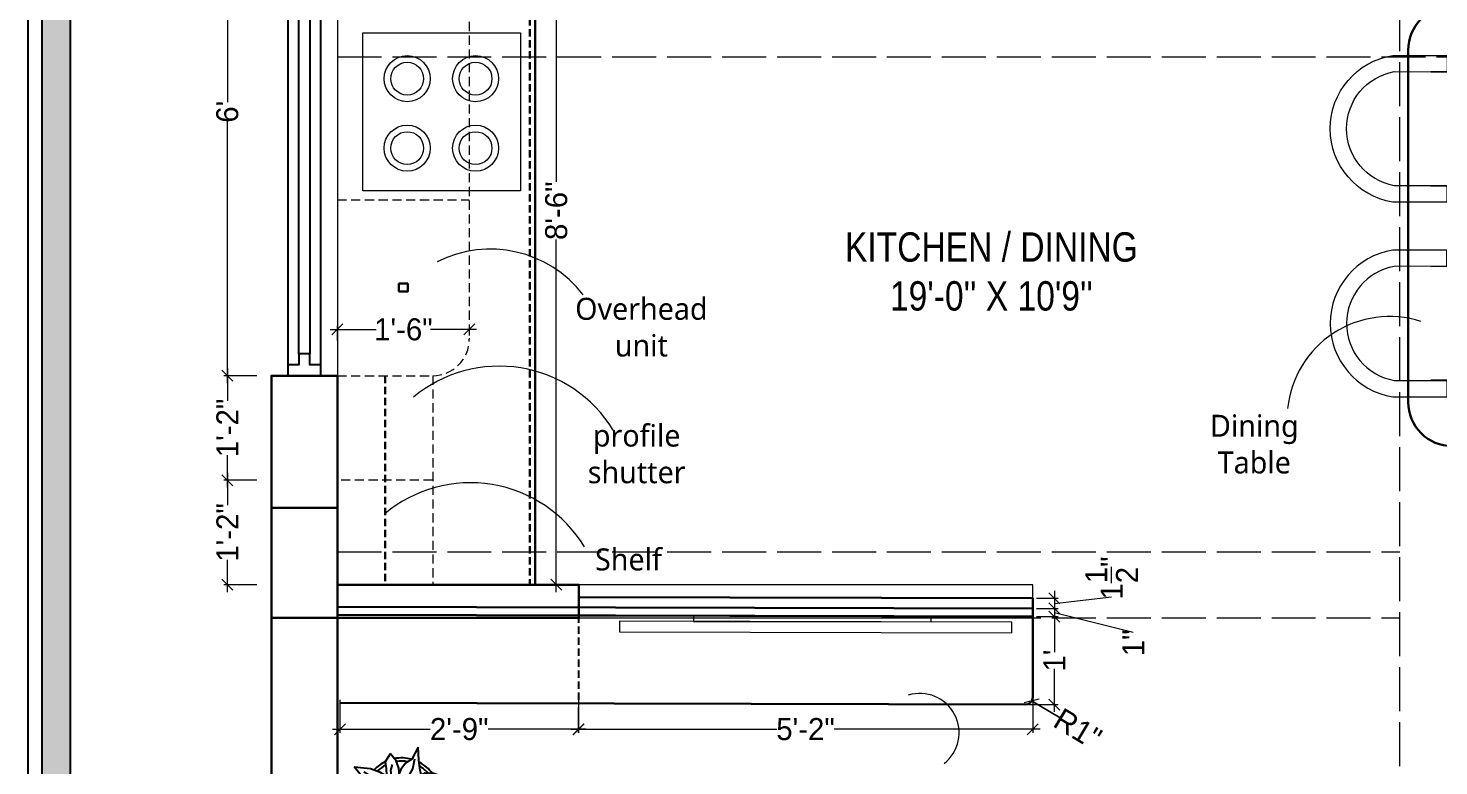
# Model space of a CAD drawing. Header units: millimetres. Extents: x 35877 to 3066687, y -650199 to -40525.
# Drawn here: x 147596.6 to 147789.1, y -180419.7 to -180319.1 of the extents above; entities that cross this region are included whole.
import ezdxf

# ---------------------------------------------------------------- set-up
doc = ezdxf.new("R2010")
doc.units = ezdxf.units.MM
doc.header["$MEASUREMENT"] = 0
doc.header["$PDMODE"] = 35
for name, pattern in [('ACAD_ISO02W100', [15, 12, -3]), ('DASHED', [0.75, 0.5, -0.25]), ('DASHEDX2', [1.5, 1, -0.5]), ('HIDDEN', [0.375, 0.25, -0.125])]:
    doc.linetypes.add(name, pattern=pattern)
doc.layers.get('Defpoints').update_dxf_attribs({"color": 220})
for name, color, linetype, lineweight in [('CENTERLINE ( COLUMN ) ~ DIM', 7, 'Continuous', 9), ('COLUMN', 1, 'Continuous', 30), ('FIRST FLOOR ( TEXT )', 7, 'Continuous', 9), ('FUR1', 22, 'Continuous', 0), ('FURNITURE', 32, 'Continuous', 9), ('furniture dimensions', 1, 'DASHED', 0), ('GROUND FLOOR', 7, 'Continuous', 9), ('GROUND FLOOR  ( PLINE )', 251, 'Continuous', 30), ('Labelling', 1, 'Continuous', 25), ('NAME PLATE', 7, 'Continuous', 25), ('wall', 7, 'Continuous', 30), ('XX~SLAB ( BEAM )~ ( DIM )', 7, 'Continuous', 9)]:
    doc.layers.add(name, color=color, linetype=linetype, lineweight=lineweight)
doc.layers.add('str coll', color=6, linetype='Continuous')
doc.layers.add('XX~SLAB ( PLINE )', color=251, linetype='Continuous', plot=False)
doc.styles.add('century g', font='GOTHIC.TTF')
doc.styles.add('KATHA', font='swissc.ttf')
doc.styles.add('style4', font='ARIALN.TTF')
doc.dimstyles.new('Archana', dxfattribs={"dimtxt": 2, "dimasz": 0.75, "dimexe": 0.5, "dimexo": 0.5, "dimgap": 0, "dimtad": 0, "dimzin": 0, "dimdsep": 46, "dimlunit": 4, "dimtxsty": 'century g', "dimblk": 'OBLIQUE', "dimcen": 0, "dimdle": 1, "dimclrd": 256, "dimclre": 256, "dimclrt": 256, "dimadec": 0, "dimazin": 0, "dimtfac": 1, "dimtofl": 0, "dimtmove": 1, "dimatfit": 3, "dimfxl": 1, "dimfxlon": 1, "dimtolj": 1, "dimtzin": 0, "dimlwd": -1, "dimlwe": -1, "dimarcsym": 0})

# ---------------------------------------------------------------- blocks, each defined once
blk = doc.blocks.new('LAYOUT FILE')
at = {"layer": 'NAME PLATE', "true_color": 0xd39e00}
h = blk.add_hatch(color=42, dxfattribs=at)
h.paths.add_polyline_path([(3346889.83, -513806.18), (3346889.83, -514260.7), (3347535.56, -514260.7), (3347535.56, -513806.18)])
h.paths.add_polyline_path([(3346894.36, -513810.71), (3347531.03, -513810.71), (3347531.03, -514256.17), (3346894.36, -514256.17)], flags=16)
at = {"layer": 'NAME PLATE', "color": 42, "true_color": 0xd39e00}
for points in [[(3346887.56, -513803.91), (3347537.83, -513803.91), (3347537.83, -514262.96), (3346887.56, -514262.96)], [(3346889.83, -513806.18), (3347535.56, -513806.18), (3347535.56, -514260.7), (3346889.83, -514260.7)], [(3346894.36, -513810.71), (3347531.03, -513810.71), (3347531.03, -514256.17), (3346894.36, -514256.17)]]:
    blk.add_lwpolyline(points, close=True, dxfattribs=at)
blk = doc.blocks.new('_Oblique')
at = {"layer": 'wall', "color": 0, "lineweight": -2}
blk.add_line((-0.5, -0.5), (0.5, 0.5), dxfattribs=at)
blk = doc.blocks.new('*D635')
at = {"layer": 'Defpoints', "color": 0, "linetype": 'Continuous', "lineweight": 0, "transparency": 16777216}
for p in [(147639.16, -180408.11, 0.05), (147671.72, -180408.69, 0.05), (147671.72, -180414.7)]:
    blk.add_point(p, dxfattribs=at)
at = {"layer": 'furniture dimensions', "color": 5, "linetype": 'ByBlock', "transparency": 16777216}
blk.add_line((147639.16, -180410.7), (147639.16, -180415.2), dxfattribs=at)
at = {"layer": 'furniture dimensions', "color": 5, "linetype": 'Continuous', "transparency": 16777216}
for p, q in [((147671.72, -180410.7), (147671.72, -180415.2)), ((147638.16, -180414.7), (147651.49, -180414.7)), ((147672.72, -180414.7), (147659.4, -180414.7))]:
    blk.add_line(p, q, dxfattribs=at)
at = {"layer": 'furniture dimensions', "color": 5, "linetype": 'Continuous', "transparency": 16777216, "xscale": 1.5, "yscale": 1.5, "zscale": 1.5, "rotation": 180}
blk.add_blockref('_Oblique', (147639.16, -180414.7), dxfattribs=at)
at = {"layer": 'furniture dimensions', "color": 5, "linetype": 'Continuous', "transparency": 16777216, "xscale": 1.5, "yscale": 1.5, "zscale": 1.5}
blk.add_blockref('_Oblique', (147671.72, -180414.7), dxfattribs=at)
at = {"layer": 'furniture dimensions', "linetype": 'Continuous', "lineweight": 0, "transparency": 16777216, "insert": (147655.44, -180414.7), "char_height": 3, "attachment_point": 5, "style": 'century g'}
blk.add_mtext('\\A1;2\'-9"', dxfattribs=at)
blk = doc.blocks.new('ARPLS010')
at = {"linetype": 'ByBlock'}
for p, q in [((0.121, 0.605), (-0.013, 0.459)), ((0.179, 0.666), (0.121, 0.605)), ((0.174, 0.573), (0.179, 0.666)), ((0.2, 0.432), (0.174, 0.573)), ((-0.295, 0.42), (-0.302, 0.309)), ((-0.278, 0.467), (-0.295, 0.42)), ((-0.248, 0.54), (-0.278, 0.467)), ((-0.182, 0.493), (-0.248, 0.54)), ((-0.222, 0.484), (-0.164, 0.347)), ((-0.125, 0.459), (-0.182, 0.493)), ((-0.072, 0.404), (-0.125, 0.459)), ((-0.038, 0.302), (-0.072, 0.404)), ((-0.013, 0.459), (-0.044, 0.336)), ((0.077, 0.412), (0.091, 0.447)), ((0.082, 0.358), (0.077, 0.412)), ((0.091, 0.447), (0.125, 0.522)), ((0.203, 0.352), (0.2, 0.432)), ((0.33, 0.38), (0.252, 0.313)), ((0.409, 0.44), (0.33, 0.38)), ((0.425, 0.373), (0.356, 0.269)), ((0.484, 0.459), (0.409, 0.44)), ((0.542, 0.434), (0.484, 0.459)), ((0.485, 0.354), (0.533, 0.42)), ((0.533, 0.42), (0.542, 0.434)), ((-0.469, 0.226), (-0.643, 0.216)), ((-0.643, 0.216), (-0.485, 0.134)), ((-0.362, 0.24), (-0.469, 0.226)), ((-0.278, 0.254), (-0.362, 0.24)), ((-0.302, 0.309), (-0.276, 0.258)), ((-0.21, 0.227), (-0.278, 0.254)), ((-0.132, 0.18), (-0.21, 0.227)), ((-0.164, 0.347), (-0.139, 0.295)), ((-0.139, 0.295), (-0.08, 0.131)), ((-0.049, 0.232), (-0.065, 0.135)), ((-0.044, 0.336), (-0.049, 0.232)), ((0.015, 0.209), (0.08, 0.288)), ((0.056, 0.114), (0.015, 0.209)), ((0.08, 0.288), (0.082, 0.358)), ((0.16, 0.165), (0.204, 0.254)), ((0.204, 0.254), (0.203, 0.352)), ((0.252, 0.313), (0.216, 0.287)), ((0.318, 0.213), (0.227, 0.157)), ((0.356, 0.269), (0.318, 0.213)), ((0.432, 0.176), (0.459, 0.236)), ((0.459, 0.303), (0.485, 0.354)), ((0.459, 0.236), (0.459, 0.303)), ((-0.359, 0.148), (-0.49, 0.172)), ((-0.485, 0.134), (-0.433, 0.051)), ((-0.433, 0.051), (-0.349, -0.011)), ((-0.287, 0.106), (-0.359, 0.148)), ((-0.18, 0.073), (-0.287, 0.106)), ((-0.111, 0.036), (-0.18, 0.073)), ((-0.063, 0.111), (-0.132, 0.18)), ((-0.013, 0.022), (-0.111, 0.036)), ((-0.084, -0.034), (0.007, 0.018)), ((0.003, 0.011), (-0.076, -0.16)), ((-0.065, 0.135), (-0.024, 0.018)), ((-0.024, 0.018), (0.009, 0.005)), ((0.006, -0.002), (0.068, 0.032)), ((0.007, 0.018), (0.02, -0.121)), ((0.009, 0.005), (0.056, 0.114)), ((0.017, -0.002), (0.091, 0.009)), ((0.068, 0.032), (0.16, 0.165)), ((0.088, 0.065), (0.187, 0.091)), ((0.091, 0.009), (0.173, -0.011)), ((0.227, 0.157), (0.132, 0.131)), ((0.173, -0.011), (0.212, 0.004)), ((0.187, 0.091), (0.297, 0.116)), ((0.212, 0.004), (0.252, -0.03)), ((0.297, 0.116), (0.408, 0.071)), ((0.309, 0.109), (0.368, 0.128)), ((0.309, -0.01), (0.43, 0.006)), ((0.368, 0.128), (0.432, 0.176)), ((0.408, 0.071), (0.482, 0.024)), ((0.482, 0.024), (0.689, -0.072)), ((-0.464, -0.073), (-0.558, -0.152)), ((-0.558, -0.152), (-0.517, -0.172)), ((-0.517, -0.172), (-0.447, -0.216)), ((-0.366, -0.036), (-0.464, -0.073)), ((-0.336, -0.142), (-0.413, -0.121)), ((-0.306, -0.033), (-0.366, -0.036)), ((-0.349, -0.011), (-0.256, -0.05)), ((-0.269, -0.135), (-0.336, -0.142)), ((-0.193, -0.113), (-0.269, -0.135)), ((-0.259, -0.2), (-0.168, -0.1)), ((-0.256, -0.05), (-0.185, -0.038)), ((-0.185, -0.038), (-0.114, -0.046)), ((-0.168, -0.1), (-0.084, -0.034)), ((-0.076, -0.16), (-0.138, -0.304)), ((-0.114, -0.046), (-0.093, -0.036)), ((0.02, -0.121), (-0.017, -0.291)), ((0.059, -0.27), (0.005, -0.185)), ((0.01, -0.014), (0.017, -0.002)), ((0.078, -0.064), (0.01, -0.014)), ((0.016, -0.023), (0.116, -0.122)), ((0.07, -0.179), (0.018, -0.1)), ((0.121, -0.239), (0.07, -0.179)), ((0.138, -0.083), (0.078, -0.064)), ((0.116, -0.122), (0.201, -0.195)), ((0.197, -0.135), (0.138, -0.083)), ((0.283, -0.123), (0.197, -0.135)), ((0.252, -0.03), (0.309, -0.01)), ((0.277, -0.114), (0.357, -0.156)), ((0.37, -0.064), (0.283, -0.123)), ((0.357, -0.156), (0.455, -0.226)), ((0.462, -0.021), (0.37, -0.064)), ((0.689, -0.072), (0.462, -0.021)), ((-0.447, -0.216), (-0.363, -0.202)), ((-0.363, -0.202), (-0.263, -0.2)), ((-0.363, -0.408), (-0.318, -0.29)), ((-0.318, -0.29), (-0.259, -0.2)), ((-0.138, -0.304), (-0.199, -0.38)), ((-0.017, -0.291), (-0.141, -0.446)), ((-0.042, -0.432), (-0.071, -0.352)), ((0.08, -0.342), (0.059, -0.27)), ((0.066, -0.407), (0.08, -0.342)), ((0.184, -0.299), (0.121, -0.239)), ((0.141, -0.261), (0.16, -0.336)), ((0.16, -0.336), (0.15, -0.445)), ((0.252, -0.362), (0.184, -0.299)), ((0.201, -0.195), (0.272, -0.198)), ((0.376, -0.416), (0.252, -0.362)), ((0.272, -0.198), (0.311, -0.225)), ((0.311, -0.225), (0.415, -0.304)), ((0.415, -0.304), (0.447, -0.388)), ((0.455, -0.226), (0.503, -0.317)), ((0.503, -0.317), (0.494, -0.398)), ((-0.382, -0.625), (-0.368, -0.496)), ((-0.269, -0.533), (-0.382, -0.625)), ((-0.368, -0.496), (-0.363, -0.408)), ((-0.287, -0.45), (-0.314, -0.498)), ((-0.199, -0.38), (-0.287, -0.45)), ((-0.141, -0.446), (-0.269, -0.533)), ((0.002, -0.48), (-0.042, -0.432)), ((0.104, -0.646), (0.002, -0.48)), ((0.064, -0.446), (0.066, -0.407)), ((0.106, -0.5), (0.104, -0.646)), ((0.15, -0.445), (0.106, -0.5)), ((0.502, -0.472), (0.376, -0.416)), ((0.494, -0.398), (0.528, -0.452)), ((0.567, -0.494), (0.502, -0.472)), ((0.528, -0.452), (0.567, -0.494))]:
    blk.add_line(p, q, dxfattribs=at)
for radius, start, end in [(0.5, 126.2799, 152.7042), (0.5, 87.2367, 107.9154), (0.458, 91.6596, 104.0784), (0.5, 49.0791, 67.0324), (0.458, 49.8461, 63.9764), (0.458, 130.7647, 148.9789), (0.5, 1.3782, 25.7565), (0.5, 164.9216, 191.0302), (0.458, 169.9629, 188.6517), (0.458, 5.0517, 21.9108), (0.458, 334.5625, 357.1532), (0.5, 333.6991, 357.5577), (0.5, 205.1623, 226.3204), (0.458, 207.232, 224.0819), (0.458, 289.266, 306.1107), (0.5, 249.553, 272.4234), (0.458, 252.8522, 267.711), (0.5, 283.5324, 308.8712)]:
    blk.add_arc((0, 0), radius, start, end, dxfattribs=at)
blk = doc.blocks.new('*D646')
at = {"layer": 'Defpoints', "color": 0, "linetype": 'Continuous', "lineweight": 0, "transparency": 16777216}
for p in [(147732.7, -180410.34, 0.05), (147733.56, -180410.86, 0.05)]:
    blk.add_point(p, dxfattribs=at)
at = {"layer": 'furniture dimensions', "color": 5, "linetype": 'Continuous', "transparency": 16777216}
blk.add_line((147737.44, -180413.18), (147733.56, -180410.86), dxfattribs=at)
at = {"layer": 'furniture dimensions', "color": 5, "linetype": 'Continuous', "transparency": 16777216, "xscale": 1.5, "yscale": 1.5, "zscale": 1.5, "rotation": 149.0971470194609}
blk.add_blockref('_Oblique', (147733.56, -180410.86), dxfattribs=at)
at = {"layer": 'furniture dimensions', "linetype": 'Continuous', "lineweight": 0, "transparency": 16777216, "insert": (147739.87, -180414.63), "char_height": 3, "attachment_point": 5, "rotation": 329.0971, "style": 'century g'}
blk.add_mtext('\\A1;R1"', dxfattribs=at)
blk = doc.blocks.new('sf sfs')
at = {"layer": 'FURNITURE', "color": 9, "true_color": 0xc7c8ca, "transparency": 33554687}
blk.add_line((3348685.97, -514612.12), (3348664.42, -514612.12), dxfattribs=at)
blk.add_lwpolyline([(3348664.42, -514612.12), (3348664.42, -514590.57), (3348685.97, -514590.57), (3348685.97, -514612.12)], dxfattribs=at)
for centre, radius in [((3348670.49, -514596.83), 3.14), ((3348679.82, -514596.83), 3.14), ((3348670.49, -514596.83), 2.24), ((3348679.82, -514596.83), 2.24), ((3348670.49, -514606.3), 3.14), ((3348679.82, -514606.3), 3.14), ((3348670.49, -514606.3), 2.24), ((3348679.82, -514606.3), 2.24)]:
    blk.add_circle(centre, radius, dxfattribs=at)
blk = doc.blocks.new('*D647')
at = {"layer": 'Defpoints', "color": 0, "linetype": 'Continuous', "lineweight": 0, "transparency": 16777216}
for p in [(147665.82, -180293), (147668.69, -180293), (147665.82, -180395)]:
    blk.add_point(p, dxfattribs=at)
at = {"layer": 'furniture dimensions', "color": 5, "linetype": 'Continuous', "transparency": 16777216}
for p, q in [((147668.69, -180292), (147668.69, -180340.05)), ((147666.32, -180293), (147669.19, -180293)), ((147668.69, -180396), (147668.69, -180347.94))]:
    blk.add_line(p, q, dxfattribs=at)
at = {"layer": 'furniture dimensions', "color": 5, "linetype": 'ByBlock', "transparency": 16777216}
blk.add_line((147666.32, -180395), (147669.19, -180395), dxfattribs=at)
at = {"layer": 'furniture dimensions', "color": 5, "linetype": 'Continuous', "transparency": 16777216, "xscale": 1.5, "yscale": 1.5, "zscale": 1.5}
for p, rotation in [((147668.69, -180293), 90), ((147668.69, -180395), 270)]:
    blk.add_blockref('_Oblique', p, dxfattribs=dict(at, rotation=rotation))
at = {"layer": 'furniture dimensions', "linetype": 'Continuous', "lineweight": 0, "transparency": 16777216, "insert": (147668.69, -180344), "char_height": 3, "attachment_point": 5, "rotation": 90, "style": 'century g'}
blk.add_mtext('\\A1;8\'-6"', dxfattribs=at)
blk = doc.blocks.new('SD DSD')
at = {"layer": 'FURNITURE', "color": 9, "true_color": 0xc7c8ca, "transparency": 33554687}
for p, q in [((3348486.7, -514623.32), (3348486.68, -514619.42)), ((3348502.23, -514619.34), (3348502.25, -514623.25)), ((3348486.7, -514623.32), (3348502.25, -514623.25)), ((3348483.69, -514625.26), (3348479.79, -514625.25)), ((3348483.69, -514625.26), (3348483.66, -514640.81)), ((3348505.76, -514625.26), (3348509.66, -514625.25)), ((3348505.76, -514625.26), (3348505.79, -514640.81)), ((3348479.75, -514640.8), (3348483.66, -514640.81)), ((3348509.7, -514640.8), (3348505.79, -514640.81)), ((3348479.75, -514651.77), (3348483.66, -514651.76)), ((3348483.69, -514667.31), (3348483.66, -514651.76)), ((3348505.76, -514667.31), (3348505.79, -514651.76)), ((3348509.7, -514651.77), (3348505.79, -514651.76)), ((3348483.69, -514667.31), (3348479.79, -514667.32)), ((3348505.76, -514667.31), (3348509.66, -514667.32)), ((3348486.7, -514669.25), (3348486.68, -514673.16)), ((3348486.7, -514669.25), (3348502.25, -514669.32)), ((3348502.23, -514673.23), (3348502.25, -514669.32))]:
    blk.add_line(p, q, dxfattribs=at)
at = {"layer": 'FURNITURE', "color": 9, "true_color": 0xc7c8ca, "transparency": 33554687, "flags": 128}
for points in [[(3348502.23, -514621.56), (3348504.46, -514621.55), (3348504.42, -514614.17, 0.853613), (3348484.42, -514614.22), (3348484.46, -514621.65), (3348486.68, -514621.64)], [(3348502.22, -514619.34), (3348502.23, -514621.56), (3348502.2, -514614.36, 0.835758), (3348486.65, -514614.39), (3348486.67, -514619.42), (3348486.68, -514621.64)], [(3348481.97, -514640.8), (3348481.97, -514643.02), (3348474.58, -514643.01, -0.853613), (3348474.58, -514623.01), (3348482.01, -514623.02), (3348482.01, -514625.25)], [(3348507.48, -514640.8), (3348507.48, -514643.02), (3348514.87, -514643.01, 0.853613), (3348514.87, -514623.01), (3348507.44, -514623.02), (3348507.44, -514625.25)], [(3348479.75, -514640.79), (3348481.97, -514640.8), (3348474.77, -514640.78, -0.835758), (3348474.76, -514625.23), (3348479.79, -514625.24), (3348482.01, -514625.25)], [(3348509.7, -514640.79), (3348507.48, -514640.8), (3348514.68, -514640.78, 0.835758), (3348514.69, -514625.23), (3348509.66, -514625.24), (3348507.44, -514625.25)], [(3348481.97, -514651.77), (3348481.97, -514649.55), (3348474.58, -514649.57, 0.853613), (3348474.58, -514669.57), (3348482.01, -514669.55), (3348482.01, -514667.32)], [(3348507.48, -514651.77), (3348507.48, -514649.55), (3348514.87, -514649.57, -0.853613), (3348514.87, -514669.57), (3348507.44, -514669.55), (3348507.44, -514667.32)], [(3348479.75, -514651.78), (3348481.97, -514651.77), (3348474.77, -514651.79, 0.835758), (3348474.76, -514667.34), (3348479.79, -514667.33), (3348482.01, -514667.33)], [(3348509.7, -514651.78), (3348507.48, -514651.77), (3348514.68, -514651.79, -0.835758), (3348514.69, -514667.34), (3348509.66, -514667.33), (3348507.44, -514667.33)], [(3348502.23, -514671.01), (3348504.46, -514671.02), (3348504.42, -514678.4, -0.853613), (3348484.42, -514678.36), (3348484.46, -514670.92), (3348486.68, -514670.93)], [(3348502.22, -514673.23), (3348502.23, -514671.01), (3348502.2, -514678.21, -0.835758), (3348486.65, -514678.18), (3348486.67, -514673.16), (3348486.68, -514670.93)]]:
    blk.add_lwpolyline(points, format="xyb", dxfattribs=at)
at = {"layer": 'FURNITURE', "color": 9, "lineweight": 30, "true_color": 0xc7c8ca, "transparency": 33554687}
blk.add_lwpolyline([(3348506.78, -514676.29), (3348482.68, -514676.29, -0.414214), (3348476.68, -514670.29), (3348476.68, -514622.29, -0.414214), (3348482.68, -514616.29), (3348506.78, -514616.29, -0.414214), (3348512.78, -514622.29), (3348512.78, -514670.29, -0.414214)], format="xyb", close=True, dxfattribs=at)
blk = doc.blocks.new('*D847')
at = {"layer": 'Defpoints', "color": 0, "linetype": 'Continuous', "lineweight": 0, "transparency": 16777216}
for p in [(147733.71, -180407.56), (147671.69, -180411.19), (147733.71, -180414.7)]:
    blk.add_point(p, dxfattribs=at)
at = {"layer": 'furniture dimensions', "color": 5, "linetype": 'Continuous', "transparency": 16777216}
for p, q in [((147733.71, -180410.7), (147733.71, -180415.2)), ((147670.69, -180414.7), (147698.77, -180414.7)), ((147734.71, -180414.7), (147706.63, -180414.7))]:
    blk.add_line(p, q, dxfattribs=at)
at = {"layer": 'furniture dimensions', "color": 5, "linetype": 'ByBlock', "transparency": 16777216}
blk.add_line((147671.69, -180411.69), (147671.69, -180415.2), dxfattribs=at)
at = {"layer": 'furniture dimensions', "color": 5, "linetype": 'Continuous', "transparency": 16777216, "xscale": 1.5, "yscale": 1.5, "zscale": 1.5, "rotation": 180}
blk.add_blockref('_Oblique', (147671.69, -180414.7), dxfattribs=at)
at = {"layer": 'furniture dimensions', "color": 5, "linetype": 'Continuous', "transparency": 16777216, "xscale": 1.5, "yscale": 1.5, "zscale": 1.5}
blk.add_blockref('_Oblique', (147733.71, -180414.7), dxfattribs=at)
at = {"layer": 'furniture dimensions', "linetype": 'Continuous', "lineweight": 0, "transparency": 16777216, "insert": (147702.7, -180414.7), "char_height": 3, "attachment_point": 5, "style": 'century g'}
blk.add_mtext('\\A1;5\'-2"', dxfattribs=at)
blk = doc.blocks.new('*D848')
at = {"layer": 'Defpoints', "color": 0, "linetype": 'Continuous', "lineweight": 0, "transparency": 16777216}
for p in [(147733.74, -180396.85, 0.05), (147733.73, -180398.24, 0.05), (147736.67, -180398.24)]:
    blk.add_point(p, dxfattribs=at)
at = {"layer": 'furniture dimensions', "color": 5, "linetype": 'Continuous', "transparency": 16777216}
for p, q in [((147736.67, -180395.85), (147736.67, -180399.24)), ((147736.67, -180397.54), (147744.47, -180396.63)), ((147734.23, -180398.24), (147737.17, -180398.24))]:
    blk.add_line(p, q, dxfattribs=at)
at = {"layer": 'furniture dimensions', "color": 5, "linetype": 'ByBlock', "transparency": 16777216}
blk.add_line((147734.24, -180396.85), (147737.17, -180396.85), dxfattribs=at)
at = {"layer": 'furniture dimensions', "color": 5, "linetype": 'Continuous', "transparency": 16777216, "xscale": 1.5, "yscale": 1.5, "zscale": 1.5}
for p, rotation in [((147736.67, -180396.85), 90), ((147736.67, -180398.24), 270)]:
    blk.add_blockref('_Oblique', p, dxfattribs=dict(at, rotation=rotation))
at = {"layer": 'furniture dimensions', "linetype": 'Continuous', "lineweight": 0, "transparency": 16777216, "insert": (147744.47, -180394.09), "char_height": 3, "attachment_point": 5, "rotation": 90, "style": 'century g'}
blk.add_mtext('\\A1;1{\\H1x;\\S1/2;}"', dxfattribs=at)
blk = doc.blocks.new('*D849')
at = {"layer": 'Defpoints', "color": 0, "linetype": 'Continuous', "lineweight": 0, "transparency": 16777216}
for p in [(147733.73, -180399.34, 0.05), (147732.7, -180411.34, 0.05), (147736.67, -180411.34)]:
    blk.add_point(p, dxfattribs=at)
at = {"layer": 'furniture dimensions', "color": 5, "linetype": 'ByBlock', "transparency": 16777216}
blk.add_line((147734.23, -180399.34), (147737.17, -180399.34), dxfattribs=at)
at = {"layer": 'furniture dimensions', "color": 5, "linetype": 'Continuous', "transparency": 16777216}
for p, q in [((147736.67, -180398.34), (147736.67, -180404.2)), ((147736.67, -180412.34), (147736.67, -180406.48)), ((147733.2, -180411.34), (147737.17, -180411.34))]:
    blk.add_line(p, q, dxfattribs=at)
at = {"layer": 'furniture dimensions', "color": 5, "linetype": 'Continuous', "transparency": 16777216, "xscale": 1.5, "yscale": 1.5, "zscale": 1.5}
for p, rotation in [((147736.67, -180399.34), 90), ((147736.67, -180411.34), 270)]:
    blk.add_blockref('_Oblique', p, dxfattribs=dict(at, rotation=rotation))
at = {"layer": 'furniture dimensions', "linetype": 'Continuous', "lineweight": 0, "transparency": 16777216, "insert": (147736.67, -180405.34), "char_height": 3, "attachment_point": 5, "rotation": 90, "style": 'century g'}
blk.add_mtext("\\A1;1'", dxfattribs=at)
blk = doc.blocks.new('*D850')
at = {"layer": 'Defpoints', "color": 0, "linetype": 'Continuous', "lineweight": 0, "transparency": 16777216}
for p in [(147733.73, -180398.24, 0.05), (147733.73, -180399.34, 0.05), (147736.67, -180399.34)]:
    blk.add_point(p, dxfattribs=at)
at = {"layer": 'furniture dimensions', "color": 5, "linetype": 'Continuous', "transparency": 16777216}
for p, q in [((147736.67, -180397.24), (147736.67, -180400.34)), ((147734.23, -180399.34), (147737.17, -180399.34)), ((147736.67, -180398.79), (147747.43, -180401.47))]:
    blk.add_line(p, q, dxfattribs=at)
at = {"layer": 'furniture dimensions', "color": 5, "linetype": 'ByBlock', "transparency": 16777216}
blk.add_line((147734.23, -180398.24), (147737.17, -180398.24), dxfattribs=at)
at = {"layer": 'furniture dimensions', "color": 5, "linetype": 'Continuous', "transparency": 16777216, "xscale": 1.5, "yscale": 1.5, "zscale": 1.5}
for p, rotation in [((147736.67, -180398.24), 90), ((147736.67, -180399.34), 270)]:
    blk.add_blockref('_Oblique', p, dxfattribs=dict(at, rotation=rotation))
at = {"layer": 'furniture dimensions', "linetype": 'Continuous', "lineweight": 0, "transparency": 16777216, "insert": (147747.43, -180402.93), "char_height": 3, "attachment_point": 5, "rotation": 90, "style": 'century g'}
blk.add_mtext('\\A1;1"', dxfattribs=at)
blk = doc.blocks.new('*D851')
at = {"layer": 'Defpoints', "color": 0, "linetype": 'Continuous', "lineweight": 0, "transparency": 16777216}
for p in [(147732.7, -180410.34, 0.05), (147733.56, -180410.85, 0.05)]:
    blk.add_point(p, dxfattribs=at)
at = {"layer": 'furniture dimensions', "color": 5, "linetype": 'Continuous', "transparency": 16777216}
blk.add_line((147737.44, -180413.17), (147733.56, -180410.85), dxfattribs=at)
at = {"layer": 'furniture dimensions', "color": 5, "linetype": 'Continuous', "transparency": 16777216, "xscale": 1.5, "yscale": 1.5, "zscale": 1.5, "rotation": 149.0971470180301}
blk.add_blockref('_Oblique', (147733.56, -180410.85), dxfattribs=at)
at = {"layer": 'furniture dimensions', "linetype": 'Continuous', "lineweight": 0, "transparency": 16777216, "insert": (147739.87, -180414.63), "char_height": 3, "attachment_point": 5, "rotation": 329.0971, "style": 'century g'}
blk.add_mtext('\\A1;R1"', dxfattribs=at)
blk = doc.blocks.new('*D852')
at = {"layer": 'Defpoints', "color": 0, "linetype": 'Continuous', "lineweight": 0, "transparency": 16777216}
for p in [(147623.8, -180380.75), (147638.82, -180380.75), (147638.82, -180395)]:
    blk.add_point(p, dxfattribs=at)
at = {"layer": 'furniture dimensions', "color": 5, "linetype": 'Continuous', "transparency": 16777216}
for p, q in [((147623.8, -180379.75), (147623.8, -180384.15)), ((147627.8, -180380.75), (147623.3, -180380.75)), ((147623.8, -180396), (147623.8, -180391.59))]:
    blk.add_line(p, q, dxfattribs=at)
at = {"layer": 'furniture dimensions', "color": 5, "linetype": 'ByBlock', "transparency": 16777216}
blk.add_line((147627.8, -180395), (147623.3, -180395), dxfattribs=at)
at = {"layer": 'furniture dimensions', "color": 5, "linetype": 'Continuous', "transparency": 16777216, "xscale": 1.5, "yscale": 1.5, "zscale": 1.5}
for p, rotation in [((147623.8, -180380.75), 90), ((147623.8, -180395), 270)]:
    blk.add_blockref('_Oblique', p, dxfattribs=dict(at, rotation=rotation))
at = {"layer": 'furniture dimensions', "linetype": 'Continuous', "lineweight": 0, "transparency": 16777216, "insert": (147623.8, -180387.87), "char_height": 3, "attachment_point": 5, "rotation": 90, "style": 'century g'}
blk.add_mtext('\\A1;1\'-2"', dxfattribs=at)
blk = doc.blocks.new('*D853')
at = {"layer": 'Defpoints', "color": 0, "linetype": 'Continuous', "lineweight": 0, "transparency": 16777216}
for p in [(147623.8, -180366.5), (147638.82, -180366.5), (147638.82, -180380.75)]:
    blk.add_point(p, dxfattribs=at)
at = {"layer": 'furniture dimensions', "color": 5, "linetype": 'Continuous', "transparency": 16777216}
for p, q in [((147627.8, -180366.5), (147623.3, -180366.5)), ((147623.8, -180365.5), (147623.8, -180369.9)), ((147623.8, -180381.75), (147623.8, -180377.34))]:
    blk.add_line(p, q, dxfattribs=at)
at = {"layer": 'furniture dimensions', "color": 5, "linetype": 'ByBlock', "transparency": 16777216}
blk.add_line((147627.8, -180380.75), (147623.3, -180380.75), dxfattribs=at)
at = {"layer": 'furniture dimensions', "color": 5, "linetype": 'Continuous', "transparency": 16777216, "xscale": 1.5, "yscale": 1.5, "zscale": 1.5}
for p, rotation in [((147623.8, -180366.5), 90), ((147623.8, -180380.75), 270)]:
    blk.add_blockref('_Oblique', p, dxfattribs=dict(at, rotation=rotation))
at = {"layer": 'furniture dimensions', "linetype": 'Continuous', "lineweight": 0, "transparency": 16777216, "insert": (147623.8, -180373.62), "char_height": 3, "attachment_point": 5, "rotation": 90, "style": 'century g'}
blk.add_mtext('\\A1;1\'-2"', dxfattribs=at)
blk = doc.blocks.new('*D854')
at = {"layer": 'Defpoints', "color": 0, "linetype": 'Continuous', "lineweight": 0, "transparency": 16777216}
for p in [(147623.8, -180294.5), (147638.82, -180294.5), (147638.82, -180366.5)]:
    blk.add_point(p, dxfattribs=at)
at = {"layer": 'furniture dimensions', "color": 5, "linetype": 'Continuous', "transparency": 16777216}
for p, q in [((147623.8, -180293.5), (147623.8, -180329.2)), ((147627.8, -180294.5), (147623.3, -180294.5)), ((147623.8, -180367.5), (147623.8, -180331.8))]:
    blk.add_line(p, q, dxfattribs=at)
at = {"layer": 'furniture dimensions', "color": 5, "linetype": 'ByBlock', "transparency": 16777216}
blk.add_line((147627.8, -180366.5), (147623.3, -180366.5), dxfattribs=at)
at = {"layer": 'furniture dimensions', "color": 5, "linetype": 'Continuous', "transparency": 16777216, "xscale": 1.5, "yscale": 1.5, "zscale": 1.5}
for p, rotation in [((147623.8, -180294.5), 90), ((147623.8, -180366.5), 270)]:
    blk.add_blockref('_Oblique', p, dxfattribs=dict(at, rotation=rotation))
at = {"layer": 'furniture dimensions', "linetype": 'Continuous', "lineweight": 0, "transparency": 16777216, "insert": (147623.8, -180330.5), "char_height": 3, "attachment_point": 5, "rotation": 90, "style": 'century g'}
blk.add_mtext("\\A1;6'", dxfattribs=at)
blk = doc.blocks.new('*D857')
at = {"layer": 'Defpoints', "color": 0, "linetype": 'Continuous', "lineweight": 0, "transparency": 16777216}
for p in [(147656.82, -180360.19), (147638.82, -180362.21), (147656.82, -180361.5)]:
    blk.add_point(p, dxfattribs=at)
at = {"layer": 'furniture dimensions', "color": 5, "linetype": 'Continuous', "transparency": 16777216}
for p, q in [((147637.82, -180360.19), (147644.1, -180360.19)), ((147657.82, -180360.19), (147651.54, -180360.19)), ((147656.82, -180361), (147656.82, -180359.69))]:
    blk.add_line(p, q, dxfattribs=at)
at = {"layer": 'furniture dimensions', "color": 5, "linetype": 'ByBlock', "transparency": 16777216}
blk.add_line((147638.82, -180361.71), (147638.82, -180359.69), dxfattribs=at)
at = {"layer": 'furniture dimensions', "color": 5, "linetype": 'Continuous', "transparency": 16777216, "xscale": 1.5, "yscale": 1.5, "zscale": 1.5, "rotation": 180}
blk.add_blockref('_Oblique', (147638.82, -180360.19), dxfattribs=at)
at = {"layer": 'furniture dimensions', "color": 5, "linetype": 'Continuous', "transparency": 16777216, "xscale": 1.5, "yscale": 1.5, "zscale": 1.5}
blk.add_blockref('_Oblique', (147656.82, -180360.19), dxfattribs=at)
at = {"layer": 'furniture dimensions', "linetype": 'Continuous', "lineweight": 0, "transparency": 16777216, "insert": (147647.82, -180360.19), "char_height": 3, "attachment_point": 5, "style": 'century g'}
blk.add_mtext('\\A1;1\'-6"', dxfattribs=at)

msp = doc.modelspace()

# ---------------------------------------------------------------- linework, layer by layer
at = {"lineweight": 9, "transparency": 33554687}
for points in [[(147719.828, -180400.079), (147719.83, -180399.313), (147687.394, -180399.229), (147687.392, -180399.995)], [(147730.861, -180401.566), (147730.864, -180400.12), (147677.321, -180399.981), (147677.317, -180401.428)]]:
    msp.add_lwpolyline(points, close=True, dxfattribs=at)
at = {"layer": 'CENTERLINE ( COLUMN ) ~ DIM', "transparency": 33554687}
msp.add_line((147629.818, -180366.496), (147638.818, -180366.496), dxfattribs=at)
at = {"layer": 'COLUMN', "transparency": 33554687}
msp.add_lwpolyline([(147629.818, -180384.496), (147638.818, -180384.496), (147638.818, -180399.496), (147629.818, -180399.496)], close=True, dxfattribs=at)
at = {"layer": 'FUR1', "color": 252, "true_color": 0x939598, "transparency": 33554687}
for centre, radius, start, end in [((147659.683, -180365.265), 16.031, 37.73935, 116.8543), ((147782.392, -180372.403), 13.977, 72.12403, 174.04204), ((147660.884, -180383.455), 18.262, 31.50568, 129.7847), ((147656.954, -180399.355), 18.262, 31.50568, 129.7847), ((147718.299, -180415.174, -0.05), 5.357, 308.08533, 107.11547)]:
    msp.add_arc(centre, radius, start, end, dxfattribs=at)
at = {"layer": 'FURNITURE', "color": 3, "linetype": 'DASHEDX2', "lineweight": 30, "transparency": 33554687}
for p, q in [((147665.068, -180292.246), (147665.068, -180394.996)), ((147645.318, -180366.496), (147645.318, -180394.996))]:
    msp.add_line(p, q, dxfattribs=at)
at = {"layer": 'FURNITURE', "lineweight": 30, "ltscale": 0.4, "transparency": 33554687}
msp.add_line((147665.818, -180394.996), (147665.818, -180292.996), dxfattribs=at)
at = {"layer": 'FURNITURE', "linetype": 'HIDDEN', "lineweight": 18, "ltscale": 5, "transparency": 33554687}
for p, q in [((147656.818, -180299.496), (147656.818, -180361.496)), ((147638.818, -180342.496), (147656.818, -180342.496)), ((147638.818, -180366.496), (147648.818, -180366.496)), ((147651.818, -180366.496), (147651.818, -180394.996))]:
    msp.add_line(p, q, dxfattribs=at)
at = {"layer": 'FURNITURE', "linetype": 'DASHEDX2', "lineweight": 25, "transparency": 33554687}
msp.add_line((147671.726, -180399.194), (147671.695, -180411.195), dxfattribs=at)
at = {"layer": 'FURNITURE', "lineweight": 30, "transparency": 33554687}
for p, q in [((147733.702, -180410.346), (147733.73, -180399.346)), ((147639.152, -180411.111), (147732.699, -180411.343))]:
    msp.add_line(p, q, dxfattribs=at)
at = {"layer": 'FURNITURE', "color": 3, "lineweight": 30, "transparency": 33554687}
msp.add_lwpolyline([(147647.217, -180355.035), (147648.42, -180355.035), (147648.42, -180353.94), (147647.217, -180353.94)], close=True, dxfattribs=at)
at = {"layer": 'FURNITURE', "linetype": 'HIDDEN', "lineweight": 18, "ltscale": 5, "transparency": 33554687}
msp.add_lwpolyline([(147638.818, -180366.496), (147651.818, -180366.496), (147651.818, -180380.731), (147638.818, -180380.731)], close=True, dxfattribs=at)
at = {"layer": 'FURNITURE', "transparency": 33554687}
msp.add_lwpolyline([(147733.736, -180394.998), (147671.762, -180394.996), (147671.762, -180399.496), (147733.736, -180399.498)], close=True, dxfattribs=at)
at = {"layer": 'FURNITURE', "lineweight": 30, "transparency": 33554687}
msp.add_lwpolyline([(147671.723, -180396.694), (147733.738, -180396.853), (147733.727, -180399.353), (147671.711, -180399.194), (147671.711, -180399.193)], dxfattribs=at)
at = {"layer": 'FURNITURE', "color": 18, "lineweight": 30, "true_color": 0x000000, "transparency": 33554687}
msp.add_lwpolyline([(147638.82, -180398.034), (147733.73, -180398.244), (147733.73, -180399.346), (147638.817, -180399.11)], close=True, dxfattribs=at)
at = {"layer": 'FURNITURE', "linetype": 'HIDDEN', "lineweight": 18, "ltscale": 5, "transparency": 33554687}
msp.add_arc((147651.818, -180361.496), 5, 270, 0, dxfattribs=at)
at = {"layer": 'FURNITURE', "lineweight": 30, "transparency": 33554687}
msp.add_arc((147732.702, -180410.343), 1, 269.852, 359.852, dxfattribs=at)
at = {"layer": 'GROUND FLOOR', "transparency": 33554687}
for p, q in [((147638.818, -180265.996), (147638.818, -180385.996)), ((147638.818, -180366.496), (147629.818, -180366.496)), ((147671.762, -180394.996), (147638.818, -180394.996)), ((147671.762, -180394.996), (147671.762, -180399.496)), ((147638.818, -180399.496), (147638.818, -180549.496)), ((147671.762, -180399.496), (147638.818, -180399.496))]:
    msp.add_line(p, q, dxfattribs=at)
at = {"layer": 'GROUND FLOOR  ( PLINE )', "transparency": 33554687}
for points in [[(147638.818, -180384.496), (147629.818, -180384.496), (147629.818, -180366.496), (147638.818, -180366.496)], [(147638.818, -180399.496), (147671.762, -180399.496), (147671.762, -180394.996), (147638.818, -180394.996), (147638.818, -180384.496), (147629.818, -180384.496), (147629.818, -180435.496), (147638.818, -180435.496)]]:
    msp.add_lwpolyline(points, close=True, dxfattribs=at)
at = {"layer": 'Labelling', "color": 251, "linetype": 'ACAD_ISO02W100', "lineweight": 0, "ltscale": 0.5, "true_color": 0x636466, "transparency": 33554687}
for p, q in [((147783.818, -180539.745), (147783.818, -180265.996)), ((147638.818, -180322.996), (147866.818, -180322.996)), ((147638.818, -180390.496), (147783.818, -180390.496)), ((147638.818, -180399.496), (147783.818, -180399.496))]:
    msp.add_line(p, q, dxfattribs=at)
at = {"layer": 'XX~SLAB ( BEAM )~ ( DIM )', "transparency": 33554687}
msp.add_line((147665.818, -180394.996), (147665.818, -180292.996), dxfattribs=at)
at = {"layer": 'XX~SLAB ( PLINE )', "transparency": 33554687}
msp.add_lwpolyline([(147636.568, -180366.496), (147636.568, -180364.996), (147635.068, -180364.996), (147635.068, -180363.496), (147633.568, -180363.496), (147633.568, -180297.496), (147635.068, -180297.496), (147635.068, -180295.996), (147636.568, -180295.996), (147636.568, -180294.496), (147632.068, -180294.496), (147632.068, -180295.996), (147633.568, -180295.996), (147633.568, -180297.496), (147635.068, -180297.496), (147635.068, -180363.496), (147633.568, -180363.496), (147633.568, -180364.996), (147632.068, -180364.996), (147632.068, -180366.496), (147636.568, -180366.496), (147636.568, -180294.496), (147632.068, -180294.496), (147632.068, -180366.496)], close=True, dxfattribs=at)

# ---------------------------------------------------------------- block references
at = {"lineweight": 35, "transparency": 33554687}
msp.add_blockref('sf sfs', (-3201022.15, 334270.84), dxfattribs=at)
at = {"transparency": 33554687, "xscale": 10.38487060259185, "yscale": 10.38487060259185, "zscale": 10.38487060259185, "rotation": 269.9584527425964}
msp.add_blockref('ARPLS010', (147647.585, -180423.814, 0.011), dxfattribs=at)
at = {"layer": 'NAME PLATE', "lineweight": 0, "transparency": 33554687, "xscale": 0.8482412182574397, "yscale": 0.8482412182574397, "zscale": 0.8482412182574397}
msp.add_blockref('LAYOUT FILE', (-2691371.364, 255613.603, 0.111), dxfattribs=at)
at = {"layer": 'str coll', "color": 9, "lineweight": 30, "true_color": 0xc7c8ca, "transparency": 33554687}
msp.add_blockref('SD DSD', (-3200691.734, 334300.196, 0.005), dxfattribs=at)

# ---------------------------------------------------------------- texts
at = {"layer": 'FIRST FLOOR ( TEXT )', "transparency": 33554687, "insert": (147728.067, -180352.306), "char_height": 4, "attachment_point": 5, "style": 'KATHA'}
msp.add_mtext("KITCHEN / DINING\\P19'-0'' X 10'9''", dxfattribs=at)
at = {"layer": 'FUR1', "color": 1, "transparency": 33554687, "char_height": 3, "width": 28.45427, "attachment_point": 5, "style": 'style4'}
for s, insert in [('{\\fMalgun Gothic|b0|i0|c0|p34;Overhead\\Punit}', (147680.295, -180359.895)), ('{\\fMalgun Gothic|b0|i0|c0|p34;Dining \\PTable}', (147763.947, -180375.85)), ('{\\fMalgun Gothic|b0|i0|c0|p34;profile \\Pshutter}', (147679.656, -180377.179)), ('{\\fMalgun Gothic|b0|i0|c0|p34;Shelf}', (147678.537, -180391.568))]:
    msp.add_mtext(s, dxfattribs=dict(at, insert=insert))

# ---------------------------------------------------------------- dimensions: what is measured, and where the dimension line sits
at = {"layer": 'furniture dimensions', "color": 5, "linetype": 'Continuous', "lineweight": 0, "transparency": 33554687}
for base, p1, p2, picture, middle in [((147668.691, -180292.996), (147665.818, -180394.996), (147665.818, -180292.996), '*D647', (147668.691, -180343.996)), ((147623.801, -180294.496), (147638.818, -180366.496), (147638.818, -180294.496), '*D854', (147623.801, -180330.496)), ((147623.801, -180366.496), (147638.818, -180380.746), (147638.818, -180366.496), '*D853', (147623.801, -180373.621)), ((147623.801, -180380.746), (147638.818, -180394.996), (147638.818, -180380.746), '*D852', (147623.801, -180387.871)), ((147736.667, -180411.343, -0.05), (147733.73, -180399.338), (147732.696, -180411.343), '*D849', (147736.667, -180405.34, -0.05))]:
    dim = msp.add_linear_dim(base=base, p1=p1, p2=p2, angle=90, dimstyle='Archana', override={"dimtxt": 3, "dimasz": 1.5, "dimdec": 0, "dimclrd": 5, "dimclre": 5, "dimfxl": 4}, dxfattribs=at)
    dim.commit()
    dim.dimension.update_dxf_attribs({"geometry": picture, "text_midpoint": middle})
for base, p1, p2, picture, middle in [((147656.818, -180360.19), (147638.818, -180362.214), (147656.818, -180361.496), '*D857', (147647.818, -180360.19)), ((147671.723, -180414.696, -0.05), (147639.16, -180408.106), (147671.723, -180408.688, 0), '*D635', (147655.441, -180414.696, -0.05)), ((147733.709, -180414.696), (147671.695, -180411.191), (147733.709, -180407.558), '*D847', (147702.702, -180414.696))]:
    dim = msp.add_linear_dim(base=base, p1=p1, p2=p2, dimstyle='Archana', override={"dimtxt": 3, "dimasz": 1.5, "dimdec": 0, "dimclrd": 5, "dimclre": 5, "dimfxl": 4}, dxfattribs=at)
    dim.commit()
    dim.dimension.update_dxf_attribs({"geometry": picture, "text_midpoint": middle})
for base, p1, p2, picture, middle in [((147736.667, -180398.237, -0.05), (147733.738, -180396.846), (147733.732, -180398.237), '*D848', (147744.468, -180396.634, -0.05)), ((147736.667, -180399.338, -0.05), (147733.732, -180398.237), (147733.73, -180399.338), '*D850', (147747.427, -180401.474, -0.05))]:
    dim = msp.add_linear_dim(base=base, p1=p1, p2=p2, angle=90, dimstyle='Archana', override={"dimtxt": 3, "dimasz": 1.5, "dimdec": 1, "dimclrd": 5, "dimclre": 5, "dimfxl": 4}, dxfattribs=at)
    dim.commit()
    dim.dimension.update_dxf_attribs({"geometry": picture, "text_midpoint": middle, "dimtype": 160})
for center, mpoint, picture, middle in [((147732.702, -180410.335), (147733.56, -180410.849), '*D851', (147739.871, -180414.626, -0.05)), ((147732.702, -180410.343), (147733.56, -180410.857), '*D646', (147739.871, -180414.634, -0.05))]:
    dim = msp.add_radius_dim(center=center, mpoint=mpoint, dimstyle='Archana', override={"dimtxt": 3, "dimasz": 1.5, "dimdec": 0, "dimclrd": 5, "dimclre": 5, "dimfxl": 4}, dxfattribs=at)
    dim.commit()
    dim.dimension.update_dxf_attribs({"geometry": picture, "text_midpoint": middle, "dimtype": 164})

doc.saveas('drawing.dxf')
